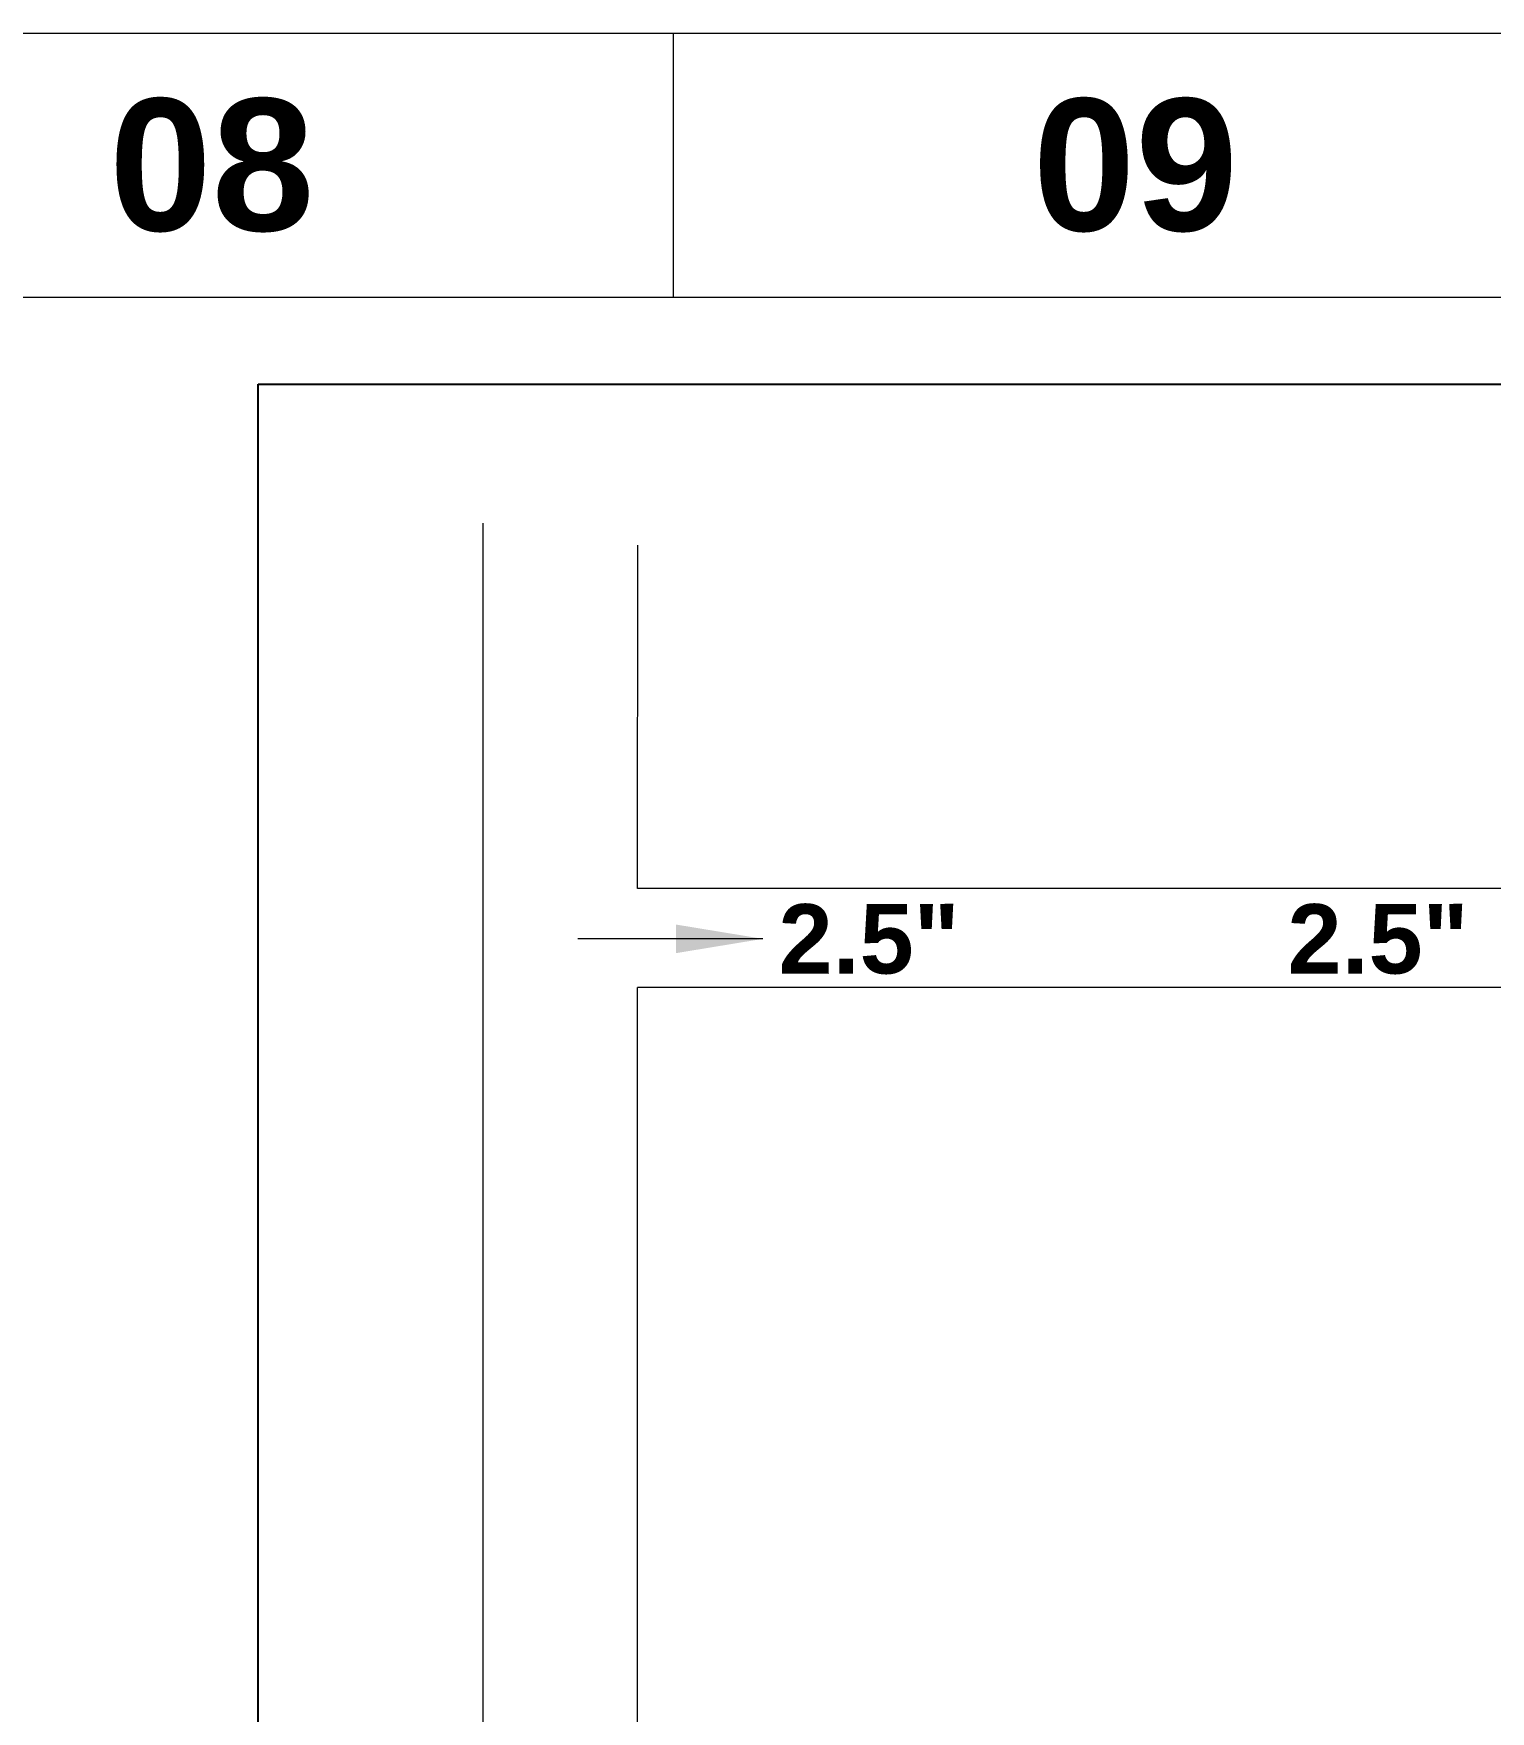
# Model space of a CAD drawing. Header units: inches. Extents: x -98933 to 1585249, y -3352739 to 192771.
# Drawn here: x 45391.4 to 45610.9, y 50808.6 to 51061.4 of the extents above; entities that cross this region are included whole.
import ezdxf

# ---------------------------------------------------------------- set-up
doc = ezdxf.new("R2010")
doc.units = ezdxf.units.IN
doc.header["$MEASUREMENT"] = 0
doc.layers.get('0').update_dxf_attribs({"lineweight": 0})
for name, color, linetype, lineweight in [('DIM', 7, 'Continuous', 0), ('DIM 01', 250, 'Continuous', 9), ('Inline', 7, 'Continuous', 0), ('Outline', 7, 'Continuous', 0), ('Scale', 7, 'Continuous', 0), ('Scale_Text', 7, 'Continuous', 0), ('Smoke Detector', 3, 'Continuous', 25), ('Titelblk', 7, 'Continuous', 25), ('TITLE', 7, 'Continuous', 20)]:
    doc.layers.add(name, color=color, linetype=linetype, lineweight=lineweight)
doc.styles.add('arial narrow', font='tahoma.ttf')
doc.styles.get("Standard").update_dxf_attribs({"font": 'arialbd.ttf', "height": 24})
doc.dimstyles.new('Small', dxfattribs={"dimscale": 0, "dimtxt": 6, "dimasz": 6, "dimexe": 1, "dimexo": 1, "dimgap": 1.5, "dimtad": 0, "dimdec": 0, "dimzin": 3, "dimdsep": 46, "dimlunit": 4, "dimtxsty": 'arial narrow', "dimcen": 1, "dimdle": 1, "dimclrd": 256, "dimclre": 256, "dimclrt": 7, "dimadec": 0, "dimazin": 0, "dimtfac": 1, "dimtdec": 0, "dimtmove": 0, "dimatfit": 3, "dimfxl": 1, "dimtolj": 1, "dimtzin": 0, "dimlwd": 0, "dimlwe": -1, "dimarcsym": 0})

# ---------------------------------------------------------------- blocks, each defined once
blk = doc.blocks.new('PAGE')
at = {"layer": 'Inline', "color": 252, "lineweight": 15}
blk.add_lwpolyline([(178051640.63, 22656441.11), (178051640.63, 22657235.79), (178050505.36, 22657235.79), (178050505.36, 22656441.11)], close=True, dxfattribs=at)
at = {"layer": 'Outline', "color": 252, "lineweight": 15}
blk.add_line((178051662.57, 22657252.66), (178050483.42, 22657252.66), dxfattribs=at)
at = {"layer": 'Scale', "color": 252, "lineweight": 9}
blk.add_line((178050955, 22657235.79), (178050955, 22657252.66), dxfattribs=at)
at = {"layer": 'Scale_Text', "color": 252, "lineweight": 13, "char_height": 8.435, "width": 2.5102, "attachment_point": 5}
for s, insert in [('08', (178050925.5, 22657244.22)), ('09', (178050984.5, 22657244.22))]:
    blk.add_mtext(s, dxfattribs=dict(at, insert=insert))
blk = doc.blocks.new('Title')
at = {"layer": 'Titelblk', "color": 3, "linetype": 'Continuous', "lineweight": 0, "xscale": 3.014611567961765, "yscale": 3.014611567959946, "zscale": 3.014611567966516}
blk.add_blockref('PAGE', (-536855255.83, -68388223.96), dxfattribs=at)
blk = doc.blocks.new('fg')
at = {"color": 1, "lineweight": 13}
for p, q in [((1124.85, 10626.25, 4.35), (1124.85, 10745.1, 4.35)), ((1135.5, 10719.87, 3.94), (1135.52, 10743.57, 3.68)), ((1196.86, 10719.87, 7.82), (1135.5, 10719.87, 7.82)), ((1135.48, 10626.25, 4.35), (1135.5, 10713.04, 4.02)), ((1196.86, 10713.04, -3.06), (1135.5, 10713.04, 7.82))]:
    blk.add_line(p, q, dxfattribs=at)
at = {"layer": 'DIM', "color": 6, "lineweight": 0, "char_height": 4.8031, "width": 2.2444, "attachment_point": 3, "rotation": 0.1392}
for insert in [(1157.74, 10718.81, 7.69), (1192.88, 10718.81, 7.69)]:
    blk.add_mtext('\\pt4.803;2.5"', dxfattribs=dict(at, insert=insert))
at = {"color": 1, "lineweight": 0}
blk.add_leader([(1144.16, 10716.39, 2.88), (1131.38, 10716.39, 2.88)], dimstyle='Small', override={"dimscale": 1, "dimtad": 0, "dimclrd": 6, "dimfxl": 0.18}, dxfattribs=at)

msp = doc.modelspace()

# ---------------------------------------------------------------- linework, layer by layer
at = {"layer": 'DIM 01', "lineweight": -2}
msp.add_lwpolyline([(45425.28, 51008.62), (45828.48, 51008.62), (45828.48, 50670.05), (45425.28, 50670.05)], close=True, dxfattribs=at)

# ---------------------------------------------------------------- block references
at = {"layer": 'Smoke Detector', "color": 10, "linetype": 'ByBlock', "lineweight": -2, "xscale": 2.182051169977058, "yscale": 2.182051170530031, "zscale": 2.182051170232502}
msp.add_blockref('fg', (43004.71, 27541.32, -5.2), dxfattribs=at)
at = {"layer": 'TITLE', "xscale": 0.7823455410753013, "yscale": 0.7823455410753013, "zscale": 0.7823455346014935}
msp.add_blockref('Title', (124338.27, 117879.99), dxfattribs=at)

doc.saveas('drawing.dxf')
